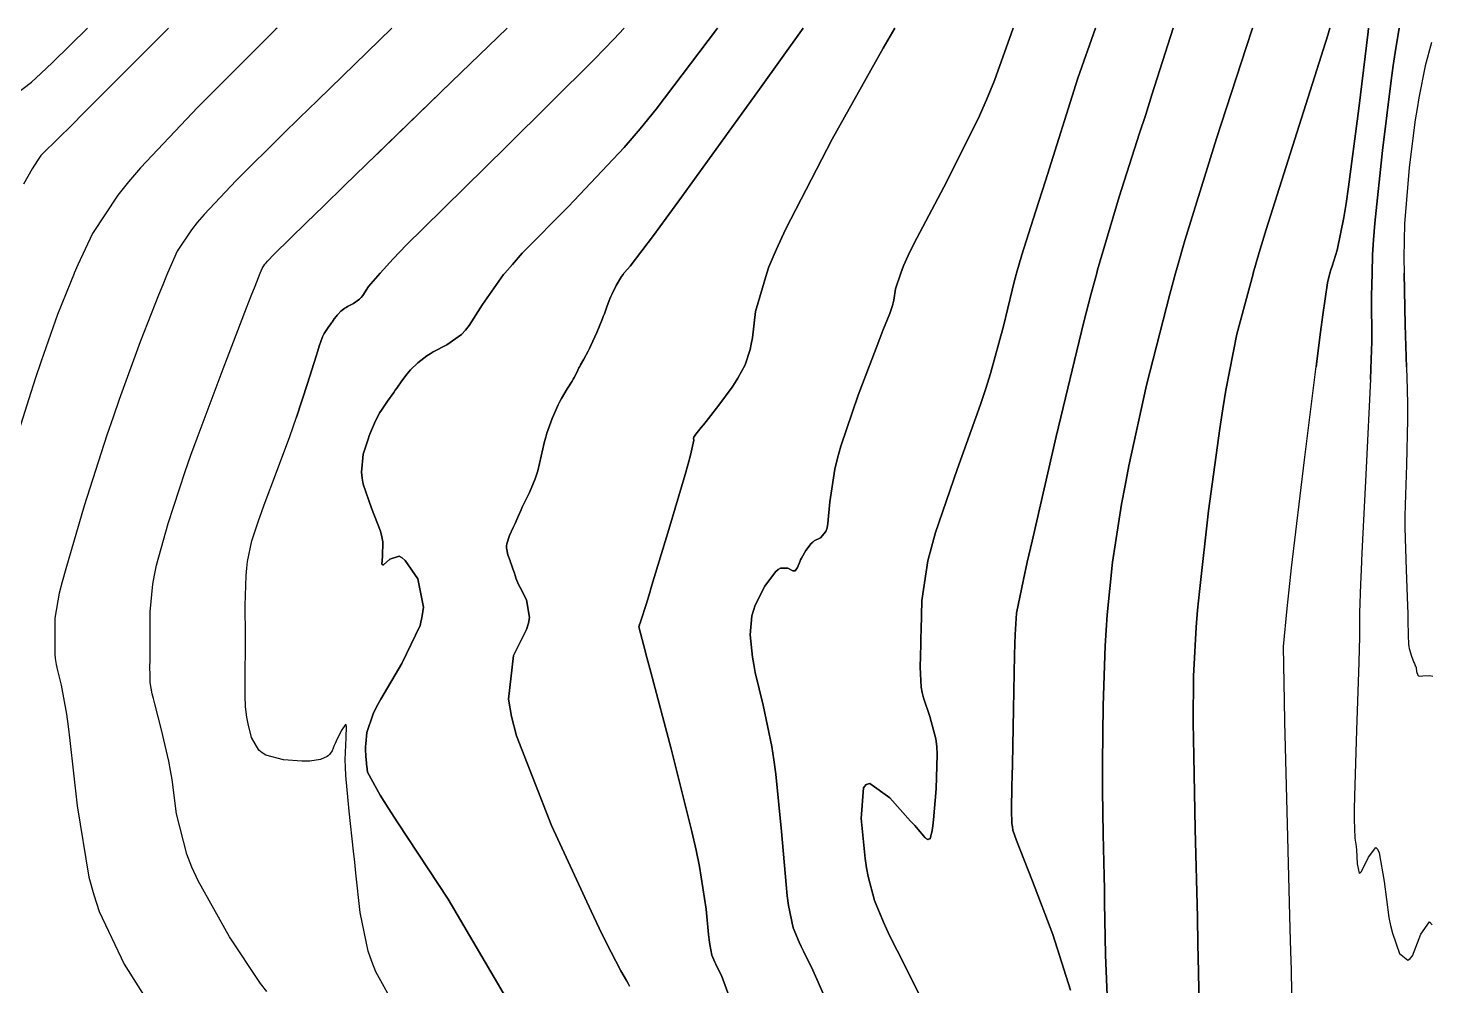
# Model space of a CAD drawing. Header units: metres. Extents: x 837475 to 838479, y 1189012 to 1191015.
# Drawn here: x 837805.5 to 837884.8, y 1190959.7 to 1191013.9 of the extents above; entities that cross this region are included whole.
import ezdxf

# ---------------------------------------------------------------- set-up
doc = ezdxf.new("R2010")
doc.units = ezdxf.units.M
doc.header["$LTSCALE"] = 0.3
doc.layers.add('COTAS 10', color=1, linetype='Continuous')
doc.layers.add('COTAS INT', color=252, linetype='Continuous')

msp = doc.modelspace()

# ---------------------------------------------------------------- linework, layer by layer
at = {"layer": 'COTAS 10'}
for points, elevation in [([(837804.763, 1191010.095), (837805.708, 1191010.807), (837806.243, 1191011.301), (837806.898, 1191011.922), (837808.87, 1191013.872)], 1640), ([(837826.338, 1190958.395), (837825.197, 1190960.469), (837824.96, 1190961.055), (837824.755, 1190961.647), (837824.3, 1190963.83), (837824.061, 1190966.058), (837823.993, 1190966.678), (837823.925, 1190967.3), (837823.676, 1190969.559), (837823.496, 1190971.577), (837823.472, 1190972.047), (837823.459, 1190972.479), (837823.505, 1190973.719), (837823.535, 1190974.381), (837823.511, 1190974.449), (837823.474, 1190974.466), (837823.225, 1190974.111), (837822.941, 1190973.521), (837822.881, 1190973.39), (837822.83, 1190973.273), (837822.714, 1190972.971), (837822.575, 1190972.77), (837822.509, 1190972.718), (837822.432, 1190972.668), (837822.054, 1190972.498), (837821.457, 1190972.396), (837821.241, 1190972.388), (837821.004, 1190972.389), (837819.963, 1190972.467), (837818.965, 1190972.742), (837818.755, 1190972.868), (837818.574, 1190973.015), (837818.157, 1190973.725), (837817.966, 1190974.51), (837817.926, 1190974.704), (837817.893, 1190974.888), (837817.821, 1190975.469), (837817.799, 1190976.091), (837817.796, 1190976.3), (837817.795, 1190976.526), (837817.803, 1190977.478), (837817.814, 1190978.693), (837817.815, 1190979.085), (837817.814, 1190979.502), (837817.803, 1190981.208), (837817.847, 1190982.901), (837817.882, 1190983.309), (837817.927, 1190983.691), (837818.17, 1190984.853), (837818.571, 1190986.053), (837818.715, 1190986.459), (837818.875, 1190986.896), (837819.571, 1190988.743), (837820.321, 1190990.762), (837820.513, 1190991.309), (837820.7, 1190991.85), (837821.321, 1190993.76), (837821.804, 1190995.304), (837821.903, 1190995.615), (837821.988, 1190995.876), (837822.171, 1190996.395), (837822.271, 1190996.592), (837822.304, 1190996.648), (837822.339, 1190996.705), (837822.485, 1190996.921), (837822.636, 1190997.131), (837822.675, 1190997.185), (837822.712, 1190997.238), (837822.833, 1190997.414), (837822.96, 1190997.58), (837823.001, 1190997.627), (837823.043, 1190997.673), (837823.216, 1190997.845), (837823.437, 1190998.016), (837823.511, 1190998.063), (837823.589, 1190998.11), (837823.916, 1190998.279), (837824.267, 1190998.529), (837824.361, 1190998.628), (837824.453, 1190998.739), (837824.775, 1190999.246), (837825.441, 1191000), (837826.164, 1191000.819), (837826.928, 1191001.602), (837827.858, 1191002.536), (837832.587, 1191007.162), (837837.569, 1191012.108), (837838.657, 1191013.243), (837839.242, 1191013.872), (837838.657, 1191013.243), (837837.569, 1191012.108), (837832.587, 1191007.162), (837827.858, 1191002.536), (837826.928, 1191001.602), (837826.164, 1191000.819), (837825.441, 1191000), (837824.775, 1190999.246), (837824.453, 1190998.739), (837824.361, 1190998.628), (837824.267, 1190998.529), (837823.916, 1190998.279), (837823.589, 1190998.11), (837823.511, 1190998.063), (837823.437, 1190998.016), (837823.216, 1190997.845), (837823.043, 1190997.673), (837823.001, 1190997.627), (837822.96, 1190997.58), (837822.833, 1190997.414), (837822.712, 1190997.238), (837822.675, 1190997.185), (837822.636, 1190997.131), (837822.485, 1190996.921), (837822.339, 1190996.705), (837822.304, 1190996.648), (837822.271, 1190996.592), (837822.171, 1190996.395), (837821.988, 1190995.876), (837821.903, 1190995.615), (837821.804, 1190995.304), (837821.321, 1190993.76), (837820.7, 1190991.85)], 1650), ([(837855.921, 1190959.231), (837855.104, 1190960.874), (837854.275, 1190962.5), (837854.083, 1190962.904), (837853.906, 1190963.288), (837853.403, 1190964.505), (837853.045, 1190965.876), (837852.96, 1190966.358), (837852.882, 1190966.883), (837852.652, 1190969.145), (837852.784, 1190970.877), (837852.935, 1190971.067), (837853.135, 1190971.133), (837854.268, 1190970.326), (837855.45, 1190969.005), (837855.68, 1190968.746), (837855.868, 1190968.534), (837856.199, 1190968.154), (837856.257, 1190968.083), (837856.274, 1190968.065), (837856.291, 1190968.049), (837856.354, 1190967.997), (837856.424, 1190967.971), (837856.445, 1190967.97), (837856.467, 1190967.973), (837856.551, 1190968.005), (837856.659, 1190968.47), (837856.696, 1190968.744), (837856.735, 1190969.082), (837856.9, 1190970.829), (837856.957, 1190972.769), (837856.927, 1190973.228), (837856.879, 1190973.654), (837856.54, 1190974.913), (837856.171, 1190975.973), (837856.103, 1190976.274), (837856.05, 1190976.579), (837855.984, 1190977.707), (837856.019, 1190978.987), (837856.03, 1190979.388), (837856.042, 1190979.808), (837856.091, 1190981.493), (837856.429, 1190983.733), (837856.622, 1190984.504), (837856.86, 1190985.341), (837858.08, 1190988.905), (837859.396, 1190992.574), (837859.695, 1190993.476), (837859.964, 1190994.329), (837860.699, 1190997), (837861.191, 1190999.048), (837861.308, 1190999.509), (837861.416, 1190999.924), (837861.438, 1191000), (837861.735, 1191001.036), (837862.382, 1191003.063), (837862.696, 1191004.054), (837863.07, 1191005.232), (837864.906, 1191011.036), (837865.902, 1191013.872), (837864.906, 1191011.036), (837863.07, 1191005.232), (837862.696, 1191004.054), (837862.382, 1191003.063), (837861.735, 1191001.036), (837861.438, 1191000), (837861.416, 1190999.924), (837861.308, 1190999.509), (837861.191, 1190999.048), (837860.699, 1190997), (837859.964, 1190994.329), (837859.695, 1190993.476), (837859.396, 1190992.574), (837858.08, 1190988.905), (837856.86, 1190985.341), (837856.622, 1190984.504), (837856.429, 1190983.733), (837856.091, 1190981.493), (837856.042, 1190979.808), (837856.03, 1190979.388), (837856.019, 1190978.987), (837855.984, 1190977.707), (837856.05, 1190976.579), (837856.103, 1190976.274), (837856.171, 1190975.973), (837856.54, 1190974.913), (837856.879, 1190973.654), (837856.927, 1190973.228), (837856.957, 1190972.769), (837856.9, 1190970.829), (837856.735, 1190969.082), (837856.696, 1190968.744), (837856.659, 1190968.47), (837856.551, 1190968.005), (837856.467, 1190967.973), (837856.445, 1190967.97), (837856.424, 1190967.971), (837856.354, 1190967.997), (837856.291, 1190968.049), (837856.274, 1190968.065), (837856.257, 1190968.083), (837856.199, 1190968.154), (837855.868, 1190968.534), (837855.68, 1190968.746), (837855.45, 1190969.005), (837854.268, 1190970.326), (837853.135, 1190971.133), (837852.935, 1190971.067), (837852.784, 1190970.877), (837852.652, 1190969.145), (837852.882, 1190966.883), (837852.96, 1190966.358), (837853.045, 1190965.876), (837853.403, 1190964.505), (837853.906, 1190963.288), (837854.083, 1190962.904), (837854.275, 1190962.5), (837855.104, 1190960.874), (837855.921, 1190959.231)], 1660), ([(837881.47, 1190994.016), (837881.229, 1190988.984), (837880.977, 1190984.184), (837880.931, 1190983.217), (837880.895, 1190982.407), (837880.853, 1190980.789), (837880.842, 1190979.411), (837880.826, 1190978.751), (837880.805, 1190977.972), (837880.68, 1190974.153), (837880.566, 1190970.414), (837880.55, 1190969.684), (837880.543, 1190969.086), (837880.574, 1190968.03), (837880.643, 1190967.691), (837880.659, 1190967.545), (837880.673, 1190967.376), (837880.714, 1190966.581), (837880.83, 1190966.066), (837880.892, 1190966.075), (837880.967, 1190966.15), (837881.347, 1190966.967), (837881.766, 1190967.514), (837881.866, 1190967.419), (837881.959, 1190967.217), (837882.236, 1190965.595), (837882.513, 1190963.557), (837882.605, 1190963.092), (837882.704, 1190962.671), (837883.117, 1190961.511), (837883.579, 1190961.145), (837883.708, 1190961.224), (837883.838, 1190961.382), (837884.313, 1190962.604), (837884.813, 1190963.308), (837884.959, 1190963.139)], 1670), ([(837826.338, 1190958.395), (837825.197, 1190960.469), (837824.96, 1190961.055), (837824.923, 1190961.161)], 1650)]:
    msp.add_lwpolyline(points, dxfattribs=dict(at, elevation=elevation))
at = {"layer": 'COTAS 10', "elevation": 1670}
msp.add_lwpolyline([(837881.577, 1191001.042), (837881.633, 1191001.893), (837881.709, 1191002.83), (837882.14, 1191006.94), (837882.635, 1191010.907), (837882.751, 1191011.754), (837882.857, 1191012.492), (837883.096, 1191013.872), (837882.857, 1191012.492), (837882.751, 1191011.754), (837882.635, 1191010.907), (837882.14, 1191006.94), (837881.709, 1191002.83), (837881.633, 1191001.893), (837881.577, 1191001.042), (837881.557, 1191000), (837881.533, 1190998.694), (837881.536, 1190996.122), (837881.509, 1190995.129), (837881.47, 1190994.016), (837881.509, 1190995.129), (837881.536, 1190996.122), (837881.533, 1190998.694), (837881.557, 1191000)], close=True, dxfattribs=at)
at = {"layer": 'COTAS INT'}
for points, elevation in [([(837819.598, 1191013.872), (837819.515, 1191013.79), (837818.643, 1191012.926), (837815.117, 1191009.401), (837811.876, 1191005.968), (837811.185, 1191005.162), (837810.583, 1191004.418), (837809.154, 1191002.249), (837808.335, 1191000.473), (837808.128, 1191000), (837808.118, 1190999.976), (837807.905, 1190999.477), (837807.171, 1190997.656), (837806.248, 1190995.031), (837805.916, 1190994.025), (837805.551, 1190992.898), (837803.955, 1190987.821)], 1644), ([(837813.452, 1191013.872), (837812.928, 1191013.344), (837808.726, 1191009.124), (837807.923, 1191008.319), (837807.276, 1191007.673), (837806.24, 1191006.656), (837806.153, 1191006.549), (837806.045, 1191006.387), (837805.742, 1191005.908), (837805.254, 1191005.032)], 1642), ([(837826.091, 1191013.872), (837821.881, 1191009.781), (837820.872, 1191008.795), (837819.944, 1191007.885), (837817.278, 1191005.241), (837815.471, 1191003.328), (837815.085, 1191002.878), (837814.75, 1191002.463), (837813.953, 1191001.254), (837813.402, 1191000), (837813.345, 1190999.87), (837813.128, 1190999.344), (837812.891, 1190998.757), (837811.859, 1190996.124), (837810.662, 1190992.852), (837810.321, 1190991.863), (837809.976, 1190990.837), (837808.693, 1190986.832), (837807.641, 1190983.277), (837807.441, 1190982.536), (837807.28, 1190981.899), (837807.029, 1190980.477), (837807.034, 1190979.803), (837807.034, 1190979.484), (837807.03, 1190979.004), (837807.026, 1190978.628), (837807.027, 1190978.539), (837807.028, 1190978.456), (837807.037, 1190978.211), (837807.099, 1190977.855), (837807.134, 1190977.703), (837807.176, 1190977.528), (837807.392, 1190976.7), (837807.69, 1190975.055), (837807.784, 1190974.365), (837807.883, 1190973.573), (837808.283, 1190969.865), (837808.956, 1190965.831), (837809.227, 1190964.834), (837809.535, 1190963.888), (837810.953, 1190960.903), (837812.73, 1190958.095)], 1646), ([(837819.018, 1190959.363), (837818.672, 1190959.815), (837816.913, 1190962.465), (837815.14, 1190965.626), (837814.784, 1190966.4), (837814.488, 1190967.132), (837813.906, 1190969.411), (837813.656, 1190971.356), (837813.568, 1190971.875), (837813.472, 1190972.388), (837813.056, 1190974.171), (837812.675, 1190975.633), (837812.601, 1190975.943), (837812.539, 1190976.212), (837812.429, 1190976.84), (837812.413, 1190977.274), (837812.411, 1190977.42), (837812.41, 1190977.577), (837812.416, 1190978.241), (837812.424, 1190979.088), (837812.425, 1190979.362), (837812.424, 1190979.652), (837812.416, 1190980.842), (837812.564, 1190982.4), (837812.662, 1190982.922), (837812.784, 1190983.484), (837813.431, 1190985.843), (837814.401, 1190988.776), (837814.726, 1190989.7), (837815.076, 1190990.673), (837816.546, 1190994.592), (837817.876, 1190998.038), (837818.138, 1190998.713), (837818.355, 1190999.267), (837818.648, 1191000), (837818.752, 1191000.259), (837818.917, 1191000.508), (837818.986, 1191000.594), (837819.065, 1191000.687), (837819.438, 1191001.082), (837821.245, 1191002.844), (837822.229, 1191003.799), (837823.422, 1191004.956), (837829.477, 1191010.823), (837832.628, 1191013.872), (837829.477, 1191010.823), (837824.923, 1191006.411)], 1648), ([(837839.532, 1190959.669), (837839.457, 1190959.824), (837839.377, 1190959.979), (837839.043, 1190960.535), (837838.218, 1190962.133), (837837.828, 1190962.945), (837837.368, 1190963.917), (837835.126, 1190968.763), (837833.156, 1190973.82), (837832.869, 1190974.926), (837832.692, 1190975.903), (837832.987, 1190978.367), (837833.722, 1190979.841), (837833.824, 1190980.194), (837833.881, 1190980.523), (837833.722, 1190981.515), (837833.356, 1190982.213), (837833.283, 1190982.358), (837833.223, 1190982.481), (837833.109, 1190982.751), (837833.064, 1190982.91), (837833.048, 1190982.964), (837833.029, 1190983.022), (837832.948, 1190983.268), (837832.845, 1190983.559), (837832.813, 1190983.645), (837832.78, 1190983.734), (837832.649, 1190984.076), (837832.58, 1190984.46), (837832.586, 1190984.575), (837832.603, 1190984.693), (837832.756, 1190985.153), (837832.963, 1190985.608), (837833.015, 1190985.723), (837833.064, 1190985.834), (837833.22, 1190986.195), (837833.405, 1190986.611), (837833.473, 1190986.756), (837833.548, 1190986.915), (837833.878, 1190987.596), (837834.21, 1190988.377), (837834.286, 1190988.598), (837834.356, 1190988.821), (837834.55, 1190989.647), (837834.737, 1190990.485), (837834.802, 1190990.717), (837834.873, 1190990.949), (837835.173, 1190991.785), (837835.507, 1190992.551), (837835.598, 1190992.738), (837835.689, 1190992.915), (837836.011, 1190993.465), (837836.288, 1190993.897), (837836.35, 1190994), (837836.406, 1190994.096), (837836.553, 1190994.383), (837836.68, 1190994.645), (837836.723, 1190994.725), (837836.769, 1190994.809), (837836.963, 1190995.143), (837837.204, 1190995.59), (837837.281, 1190995.745), (837837.361, 1190995.915), (837837.687, 1190996.645), (837837.992, 1190997.375), (837838.06, 1190997.546), (837838.121, 1190997.703), (837838.283, 1190998.155), (837838.431, 1190998.553), (837838.484, 1190998.675), (837838.542, 1190998.803), (837838.795, 1190999.309), (837839.09, 1190999.806), (837839.174, 1190999.929), (837839.227, 1191000), (837839.26, 1191000.044), (837839.58, 1191000.405), (837840.902, 1191002.132), (837841.618, 1191003.108), (837842.487, 1191004.3), (837846.893, 1191010.405), (837849.371, 1191013.872), (837846.893, 1191010.405), (837842.487, 1191004.3), (837841.618, 1191003.108), (837840.902, 1191002.132), (837839.58, 1191000.405), (837839.26, 1191000.044), (837839.227, 1191000), (837839.174, 1190999.929), (837839.09, 1190999.806), (837838.795, 1190999.309), (837838.542, 1190998.803), (837838.484, 1190998.675), (837838.431, 1190998.553), (837838.283, 1190998.155), (837838.121, 1190997.703), (837838.06, 1190997.546), (837837.992, 1190997.375), (837837.687, 1190996.645), (837837.361, 1190995.915), (837837.281, 1190995.745), (837837.204, 1190995.59), (837836.963, 1190995.143), (837836.769, 1190994.809), (837836.723, 1190994.725), (837836.68, 1190994.645), (837836.553, 1190994.383), (837836.406, 1190994.096), (837836.35, 1190994), (837836.288, 1190993.897), (837836.011, 1190993.465), (837835.689, 1190992.915), (837835.598, 1190992.738), (837835.507, 1190992.551), (837835.173, 1190991.785), (837834.873, 1190990.949), (837834.802, 1190990.717), (837834.737, 1190990.485), (837834.55, 1190989.647), (837834.356, 1190988.821), (837834.286, 1190988.598), (837834.21, 1190988.377), (837833.878, 1190987.596), (837833.548, 1190986.915), (837833.473, 1190986.756), (837833.405, 1190986.611), (837833.22, 1190986.195), (837833.064, 1190985.834), (837833.015, 1190985.723), (837832.963, 1190985.608), (837832.756, 1190985.153), (837832.603, 1190984.693), (837832.586, 1190984.575), (837832.58, 1190984.46), (837832.649, 1190984.076), (837832.78, 1190983.734), (837832.813, 1190983.645), (837832.845, 1190983.559), (837832.948, 1190983.268), (837833.029, 1190983.022), (837833.048, 1190982.964), (837833.064, 1190982.91), (837833.109, 1190982.751), (837833.223, 1190982.481), (837833.283, 1190982.358), (837833.356, 1190982.213), (837833.722, 1190981.515), (837833.881, 1190980.523), (837833.824, 1190980.194), (837833.722, 1190979.841), (837832.987, 1190978.367), (837832.692, 1190975.903), (837832.869, 1190974.926), (837833.156, 1190973.82), (837835.126, 1190968.763), (837837.368, 1190963.917), (837837.828, 1190962.945), (837838.218, 1190962.133), (837839.043, 1190960.535), (837839.377, 1190959.979), (837839.457, 1190959.824), (837839.532, 1190959.669)], 1654), ([(837845.236, 1190958.924), (837844.741, 1190960.274), (837844.481, 1190960.785), (837844.42, 1190960.912), (837844.365, 1190961.032), (837844.207, 1190961.414), (837844.082, 1190962.02), (837844.047, 1190962.282), (837844.012, 1190962.585), (837843.886, 1190964.017), (837843.504, 1190966.441), (837843.308, 1190967.368), (837843.072, 1190968.407), (837841.894, 1190973.084), (837840.741, 1190977.43), (837840.521, 1190978.261), (837840.344, 1190978.929), (837840.063, 1190979.996), (837840.066, 1190980.009), (837840.067, 1190980.013), (837840.07, 1190980.018), (837840.081, 1190980.038), (837840.094, 1190980.062), (837840.097, 1190980.069), (837840.099, 1190980.075), (837840.105, 1190980.1), (837840.11, 1190980.127), (837840.113, 1190980.134), (837840.115, 1190980.142), (837840.126, 1190980.172), (837840.147, 1190980.224), (837840.155, 1190980.246), (837840.164, 1190980.27), (837840.207, 1190980.387), (837840.476, 1190981.253), (837840.628, 1190981.751), (837840.813, 1190982.361), (837841.762, 1190985.495), (837842.689, 1190988.62), (837842.861, 1190989.225), (837842.996, 1190989.716), (837843.178, 1190990.547), (837843.161, 1190990.657), (837843.171, 1190990.694), (837843.188, 1190990.734), (837843.3, 1190990.9), (837843.592, 1190991.265), (837843.721, 1190991.429), (837843.873, 1190991.621), (837844.596, 1190992.544), (837845.349, 1190993.563), (837845.519, 1190993.815), (837845.673, 1190994.055), (837846.091, 1190994.811), (837846.368, 1190995.683), (837846.434, 1190995.995), (837846.495, 1190996.339), (837846.674, 1190997.834), (837847.321, 1191000), (837847.429, 1191000.361), (837847.853, 1191001.355), (837848.371, 1191002.476), (837851.017, 1191007.586), (837853.9, 1191012.734), (837854.563, 1191013.872), (837853.9, 1191012.734), (837851.017, 1191007.586), (837848.371, 1191002.476), (837847.853, 1191001.355), (837847.429, 1191000.361), (837847.321, 1191000), (837846.674, 1190997.834), (837846.495, 1190996.339), (837846.434, 1190995.995), (837846.368, 1190995.683), (837846.091, 1190994.811), (837845.673, 1190994.055), (837845.519, 1190993.815), (837845.349, 1190993.563), (837844.596, 1190992.544), (837843.873, 1190991.621), (837843.721, 1190991.429), (837843.592, 1190991.265), (837843.3, 1190990.9), (837843.188, 1190990.734), (837843.171, 1190990.694), (837843.161, 1190990.657), (837843.178, 1190990.547), (837842.996, 1190989.716), (837842.861, 1190989.225), (837842.689, 1190988.62), (837841.762, 1190985.495), (837840.813, 1190982.361), (837840.628, 1190981.751), (837840.476, 1190981.253), (837840.207, 1190980.387), (837840.164, 1190980.27), (837840.155, 1190980.246), (837840.147, 1190980.224), (837840.126, 1190980.172), (837840.115, 1190980.142), (837840.113, 1190980.134), (837840.11, 1190980.127), (837840.105, 1190980.1), (837840.099, 1190980.075), (837840.097, 1190980.069), (837840.094, 1190980.062), (837840.081, 1190980.038), (837840.07, 1190980.018), (837840.067, 1190980.013), (837840.066, 1190980.009), (837840.063, 1190979.996), (837840.344, 1190978.929), (837840.521, 1190978.261), (837840.741, 1190977.43), (837841.894, 1190973.084), (837843.072, 1190968.407), (837843.308, 1190967.368), (837843.504, 1190966.441), (837843.886, 1190964.017), (837844.012, 1190962.585), (837844.047, 1190962.282), (837844.082, 1190962.02), (837844.207, 1190961.414), (837844.365, 1190961.032), (837844.42, 1190960.912), (837844.481, 1190960.785), (837844.741, 1190960.274), (837845.236, 1190958.924)], 1656), ([(837850.578, 1190959.077), (837849.923, 1190960.574), (837849.378, 1190961.643), (837849.252, 1190961.908), (837849.136, 1190962.16), (837848.805, 1190962.959), (837848.542, 1190964.229), (837848.47, 1190964.777), (837848.397, 1190965.41), (837848.133, 1190968.408), (837847.815, 1190971.667), (837847.707, 1190972.465), (837847.591, 1190973.218), (837847.103, 1190975.56), (837846.659, 1190977.417), (837846.571, 1190977.864), (837846.499, 1190978.282), (837846.364, 1190979.549), (837846.469, 1190980.625), (837846.548, 1190980.922), (837846.649, 1190981.22), (837847.192, 1190982.291), (837847.808, 1190983.099), (837847.955, 1190983.23), (837848.092, 1190983.321), (837848.5, 1190983.317), (837848.791, 1190983.16), (837848.854, 1190983.155), (837848.91, 1190983.167), (837849.049, 1190983.351), (837849.176, 1190983.678), (837849.225, 1190983.781), (837849.279, 1190983.888), (837849.521, 1190984.32), (837849.818, 1190984.712), (837849.907, 1190984.794), (837849.998, 1190984.866), (837850.35, 1190985.028), (837850.655, 1190985.395), (837850.717, 1190985.594), (837850.769, 1190985.837), (837850.877, 1190987.067), (837851.15, 1190988.909), (837851.307, 1190989.537), (837851.498, 1190990.216), (837852.481, 1190993.096), (837853.491, 1190995.76), (837853.7, 1190996.303), (837853.879, 1190996.762), (837854.267, 1190997.719), (837854.429, 1190998.182), (837854.465, 1190998.329), (837854.498, 1190998.485), (837854.583, 1190999.12), (837854.892, 1191000), (837855.04, 1191000.422), (837855.307, 1191000.999), (837855.636, 1191001.67), (837857.329, 1191004.875), (837859.26, 1191008.732), (837859.737, 1191009.813), (837860.19, 1191010.9), (837861.259, 1191013.872), (837860.19, 1191010.9), (837859.737, 1191009.813), (837859.26, 1191008.732), (837857.329, 1191004.875), (837855.636, 1191001.67), (837855.307, 1191000.999), (837855.04, 1191000.422), (837854.892, 1191000), (837854.583, 1190999.12), (837854.498, 1190998.485), (837854.465, 1190998.329), (837854.429, 1190998.182), (837854.267, 1190997.719), (837853.879, 1190996.762), (837853.7, 1190996.303), (837853.491, 1190995.76), (837852.481, 1190993.096), (837851.498, 1190990.216), (837851.307, 1190989.537), (837851.15, 1190988.909), (837850.877, 1190987.067), (837850.769, 1190985.837), (837850.717, 1190985.594), (837850.655, 1190985.395), (837850.35, 1190985.028), (837849.998, 1190984.866), (837849.907, 1190984.794), (837849.818, 1190984.712), (837849.521, 1190984.32), (837849.279, 1190983.888), (837849.225, 1190983.781), (837849.176, 1190983.678), (837849.049, 1190983.351), (837848.91, 1190983.167), (837848.854, 1190983.155), (837848.791, 1190983.16), (837848.5, 1190983.317), (837848.092, 1190983.321), (837847.955, 1190983.23), (837847.808, 1190983.099), (837847.192, 1190982.291), (837846.649, 1190981.22), (837846.548, 1190980.922), (837846.469, 1190980.625), (837846.364, 1190979.549), (837846.499, 1190978.282), (837846.571, 1190977.864), (837846.659, 1190977.417), (837847.103, 1190975.56), (837847.591, 1190973.218), (837847.707, 1190972.465), (837847.815, 1190971.667), (837848.133, 1190968.408), (837848.397, 1190965.41), (837848.47, 1190964.777), (837848.542, 1190964.229), (837848.805, 1190962.959), (837849.136, 1190962.16), (837849.252, 1190961.908), (837849.378, 1190961.643), (837849.923, 1190960.574), (837850.578, 1190959.077)], 1658), ([(837864.489, 1190959.439), (837863.497, 1190962.59), (837862.343, 1190965.61), (837862.101, 1190966.232), (837861.895, 1190966.762), (837861.431, 1190967.905), (837861.24, 1190968.497), (837861.206, 1190968.68), (837861.179, 1190968.871), (837861.149, 1190969.628), (837861.18, 1190970.996), (837861.191, 1190971.571), (837861.204, 1190972.232), (837861.261, 1190975.331), (837861.329, 1190978.389), (837861.348, 1190979.025), (837861.367, 1190979.568), (837861.44, 1190980.767), (837861.829, 1190982.666), (837862.048, 1190983.651), (837862.316, 1190984.834), (837863.686, 1190990.767), (837865.257, 1190997.245), (837865.652, 1190998.773), (837865.979, 1191000), (837866.029, 1191000.186), (837867.245, 1191004.326), (837868.406, 1191007.92), (837868.748, 1191008.988), (837869.1, 1191010.089), (837870.301, 1191013.872), (837869.1, 1191010.089), (837868.748, 1191008.988), (837868.406, 1191007.92), (837867.245, 1191004.326), (837866.029, 1191000.186), (837865.979, 1191000), (837865.652, 1190998.773), (837865.257, 1190997.245), (837863.686, 1190990.767), (837862.316, 1190984.834), (837862.048, 1190983.651), (837861.829, 1190982.666), (837861.44, 1190980.767), (837861.367, 1190979.568), (837861.348, 1190979.025), (837861.329, 1190978.389), (837861.261, 1190975.331), (837861.204, 1190972.232), (837861.191, 1190971.571), (837861.18, 1190970.996), (837861.149, 1190969.628), (837861.179, 1190968.871), (837861.206, 1190968.68), (837861.24, 1190968.497), (837861.431, 1190967.905), (837861.895, 1190966.762), (837862.101, 1190966.232), (837862.343, 1190965.61), (837863.497, 1190962.59), (837864.489, 1190959.439)], 1662), ([(837866.584, 1190958.677), (837866.474, 1190961.435), (837866.424, 1190964.396), (837866.409, 1190965.151), (837866.394, 1190965.879), (837866.337, 1190968.273), (837866.301, 1190970.735), (837866.3, 1190971.505), (837866.302, 1190972.313), (837866.341, 1190975.549), (837866.461, 1190978.914), (837866.514, 1190979.803), (837866.576, 1190980.673), (837866.872, 1190983.661), (837867.382, 1190986.939), (837867.579, 1190987.992), (837867.801, 1190989.108), (837868.8, 1190993.661), (837870.11, 1190998.821), (837870.438, 1191000), (837870.527, 1191000.319), (837870.968, 1191001.847), (837872.754, 1191007.615), (837874.429, 1191012.777), (837874.784, 1191013.872), (837874.429, 1191012.777), (837872.754, 1191007.615), (837870.968, 1191001.847), (837870.527, 1191000.319), (837870.438, 1191000), (837870.11, 1190998.821), (837868.8, 1190993.661), (837867.801, 1190989.108), (837867.579, 1190987.992), (837867.382, 1190986.939), (837866.872, 1190983.661), (837866.576, 1190980.673), (837866.514, 1190979.803), (837866.461, 1190978.914), (837866.341, 1190975.549), (837866.302, 1190972.313), (837866.3, 1190971.505), (837866.301, 1190970.735), (837866.337, 1190968.273), (837866.394, 1190965.879), (837866.409, 1190965.151), (837866.424, 1190964.396), (837866.474, 1190961.435), (837866.584, 1190958.677)], 1664), ([(837871.84, 1190954.315), (837871.737, 1190960.478), (837871.706, 1190962.05), (837871.675, 1190963.564), (837871.556, 1190968.547), (837871.463, 1190972.677), (837871.449, 1190973.653), (837871.44, 1190974.556), (837871.447, 1190977.213), (837871.603, 1190979.974), (837871.687, 1190980.942), (837871.788, 1190981.999), (837872.304, 1190986.556), (837872.936, 1190991.213), (837873.11, 1190992.334), (837873.285, 1190993.381), (837873.914, 1190996.556), (837874.825, 1190999.971), (837874.834, 1191000), (837875.177, 1191001.17), (837875.572, 1191002.479), (837879.049, 1191013.461), (837879.172, 1191013.872), (837879.049, 1191013.461), (837875.572, 1191002.479), (837875.177, 1191001.17), (837874.834, 1191000), (837874.825, 1190999.971), (837873.914, 1190996.556), (837873.285, 1190993.381), (837873.11, 1190992.334), (837872.936, 1190991.213), (837872.304, 1190986.556), (837871.788, 1190981.999), (837871.687, 1190980.942), (837871.603, 1190979.974), (837871.447, 1190977.213), (837871.44, 1190974.556), (837871.449, 1190973.653), (837871.463, 1190972.677), (837871.556, 1190968.547), (837871.675, 1190963.564), (837871.706, 1190962.05), (837871.737, 1190960.478), (837871.84, 1190954.315)], 1666), ([(837877.044, 1190958.017), (837876.989, 1190960.566), (837876.962, 1190961.654), (837876.93, 1190962.908), (837876.774, 1190968.821), (837876.625, 1190974.619), (837876.598, 1190975.801), (837876.578, 1190976.8), (837876.553, 1190978.877), (837876.744, 1190981.033), (837876.859, 1190982.082), (837877.001, 1190983.326), (837877.737, 1190989.45), (837878.489, 1190995.486), (837878.641, 1190996.675), (837878.769, 1190997.655), (837879.028, 1190999.45), (837879.174, 1190999.995), (837879.175, 1191000), (837879.23, 1191000.187), (837879.293, 1191000.396), (837879.578, 1191001.297), (837879.966, 1191003.144), (837880.094, 1191003.949), (837880.231, 1191004.881), (837880.799, 1191009.311), (837881.328, 1191013.656), (837881.356, 1191013.872), (837881.328, 1191013.656), (837880.799, 1191009.311), (837880.231, 1191004.881), (837880.094, 1191003.949), (837879.966, 1191003.144), (837879.578, 1191001.297), (837879.293, 1191000.396), (837879.23, 1191000.187), (837879.175, 1191000), (837879.174, 1190999.995), (837879.028, 1190999.45), (837878.769, 1190997.655), (837878.641, 1190996.675), (837878.489, 1190995.486), (837878.39, 1190994.695)], 1668), ([(837884.919, 1191013.057), (837884.553, 1191011.728), (837884.2, 1191009.925), (837884.102, 1191009.324), (837884.004, 1191008.679), (837883.649, 1191005.98), (837883.399, 1191002.797), (837883.366, 1191001.847), (837883.35, 1191000.868), (837883.367, 1191000), (837883.426, 1190997.082), (837883.548, 1190993.445), (837883.56, 1190992.559), (837883.564, 1190991.726), (837883.501, 1190989.154), (837883.423, 1190986.888), (837883.417, 1190986.247), (837883.418, 1190985.601), (837883.479, 1190983.218), (837883.56, 1190981.176), (837883.574, 1190980.743), (837883.584, 1190980.369), (837883.591, 1190979.499), (837883.61, 1190979.019), (837883.629, 1190978.891), (837883.653, 1190978.766), (837883.788, 1190978.329), (837883.926, 1190977.985), (837883.952, 1190977.917), (837883.973, 1190977.862), (837884.008, 1190977.761), (837884.01, 1190977.748), (837884.012, 1190977.748), (837884.014, 1190977.75), (837884.023, 1190977.77), (837884.038, 1190977.741), (837884.043, 1190977.712), (837884.048, 1190977.674), (837884.072, 1190977.461), (837884.144, 1190977.26), (837884.18, 1190977.229), (837884.223, 1190977.209), (837884.434, 1190977.229), (837884.832, 1190977.236), (837884.992, 1190977.209)], 1672), ([(837883.506, 1190994.695), (837883.426, 1190997.082), (837883.367, 1191000)], 1672), ([(837832.573, 1190958.974), (837829.278, 1190964.579), (837826.426, 1190968.908), (837825.879, 1190969.763), (837825.437, 1190970.469), (837824.715, 1190971.779), (837824.679, 1190972.119), (837824.668, 1190972.214), (837824.658, 1190972.308), (837824.62, 1190972.653), (837824.606, 1190973.074), (837824.611, 1190973.216), (837824.62, 1190973.371), (837824.683, 1190974.023), (837825.039, 1190975.064), (837825.233, 1190975.463), (837825.468, 1190975.91), (837826.661, 1190977.925), (837827.688, 1190980.076), (837827.819, 1190980.609), (837827.882, 1190981.115), (837827.557, 1190982.714), (837826.851, 1190983.748), (837826.675, 1190983.897), (837826.508, 1190983.987), (837825.972, 1190983.815), (837825.618, 1190983.498), (837825.565, 1190983.496), (837825.532, 1190983.532), (837825.574, 1190983.971), (837825.532, 1190983.532), (837825.565, 1190983.496), (837825.618, 1190983.498), (837825.972, 1190983.815), (837826.508, 1190983.987), (837826.675, 1190983.897), (837826.851, 1190983.748), (837827.557, 1190982.714), (837827.882, 1190981.115), (837827.819, 1190980.609), (837827.688, 1190980.076), (837826.661, 1190977.925), (837825.468, 1190975.91), (837825.233, 1190975.463), (837825.039, 1190975.064), (837824.683, 1190974.023), (837824.62, 1190973.371), (837824.611, 1190973.216), (837824.606, 1190973.074), (837824.62, 1190972.653), (837824.658, 1190972.308), (837824.668, 1190972.214), (837824.679, 1190972.119), (837824.715, 1190971.779), (837825.437, 1190970.469), (837825.879, 1190969.763), (837826.426, 1190968.908), (837829.278, 1190964.579), (837832.573, 1190958.974)], 1652)]:
    msp.add_lwpolyline(points, dxfattribs=dict(at, elevation=elevation))
at = {"layer": 'COTAS INT', "elevation": 1652}
msp.add_lwpolyline([(837825.574, 1190983.971), (837825.581, 1190984.806), (837825.526, 1190985.092), (837825.446, 1190985.401), (837824.952, 1190986.714), (837824.48, 1190988.075), (837824.415, 1190988.415), (837824.378, 1190988.738), (837824.48, 1190989.771), (837824.75, 1190990.603), (837824.819, 1190990.801), (837824.885, 1190990.984), (837825.104, 1190991.524), (837825.34, 1190991.986), (837825.417, 1190992.118), (837825.5, 1190992.253), (837825.844, 1190992.759), (837826.199, 1190993.254), (837826.289, 1190993.381), (837826.376, 1190993.505), (837826.662, 1190993.919), (837826.961, 1190994.31), (837827.056, 1190994.419), (837827.156, 1190994.529), (837827.562, 1190994.932), (837828.082, 1190995.335), (837828.255, 1190995.446), (837828.439, 1190995.557), (837829.207, 1190995.953), (837830.033, 1190996.541), (837830.254, 1190996.773), (837830.471, 1190997.035), (837831.229, 1190998.228), (837832.421, 1190999.924), (837832.485, 1191000), (837832.912, 1191000.503), (837833.473, 1191001.129), (837836.084, 1191003.784), (837839.235, 1191007.12), (837840.137, 1191008.176), (837841.053, 1191009.288), (837844.466, 1191013.784), (837844.528, 1191013.872), (837844.466, 1191013.784), (837841.053, 1191009.288), (837840.137, 1191008.176), (837839.235, 1191007.12), (837836.084, 1191003.784), (837833.473, 1191001.129), (837832.912, 1191000.503), (837832.485, 1191000), (837832.421, 1190999.924), (837831.229, 1190998.228), (837830.471, 1190997.035), (837830.254, 1190996.773), (837830.033, 1190996.541), (837829.207, 1190995.953), (837828.439, 1190995.557), (837828.255, 1190995.446), (837828.082, 1190995.335), (837827.562, 1190994.932), (837827.156, 1190994.529), (837827.056, 1190994.419), (837826.961, 1190994.31), (837826.662, 1190993.919), (837826.376, 1190993.505), (837826.289, 1190993.381), (837826.199, 1190993.254), (837825.844, 1190992.759), (837825.5, 1190992.253), (837825.417, 1190992.118), (837825.34, 1190991.986), (837825.104, 1190991.524), (837824.885, 1190990.984), (837824.819, 1190990.801), (837824.75, 1190990.603), (837824.48, 1190989.771), (837824.378, 1190988.738), (837824.415, 1190988.415), (837824.48, 1190988.075), (837824.952, 1190986.714), (837825.446, 1190985.401), (837825.526, 1190985.092), (837825.581, 1190984.806)], close=True, dxfattribs=at)

doc.saveas('drawing.dxf')
